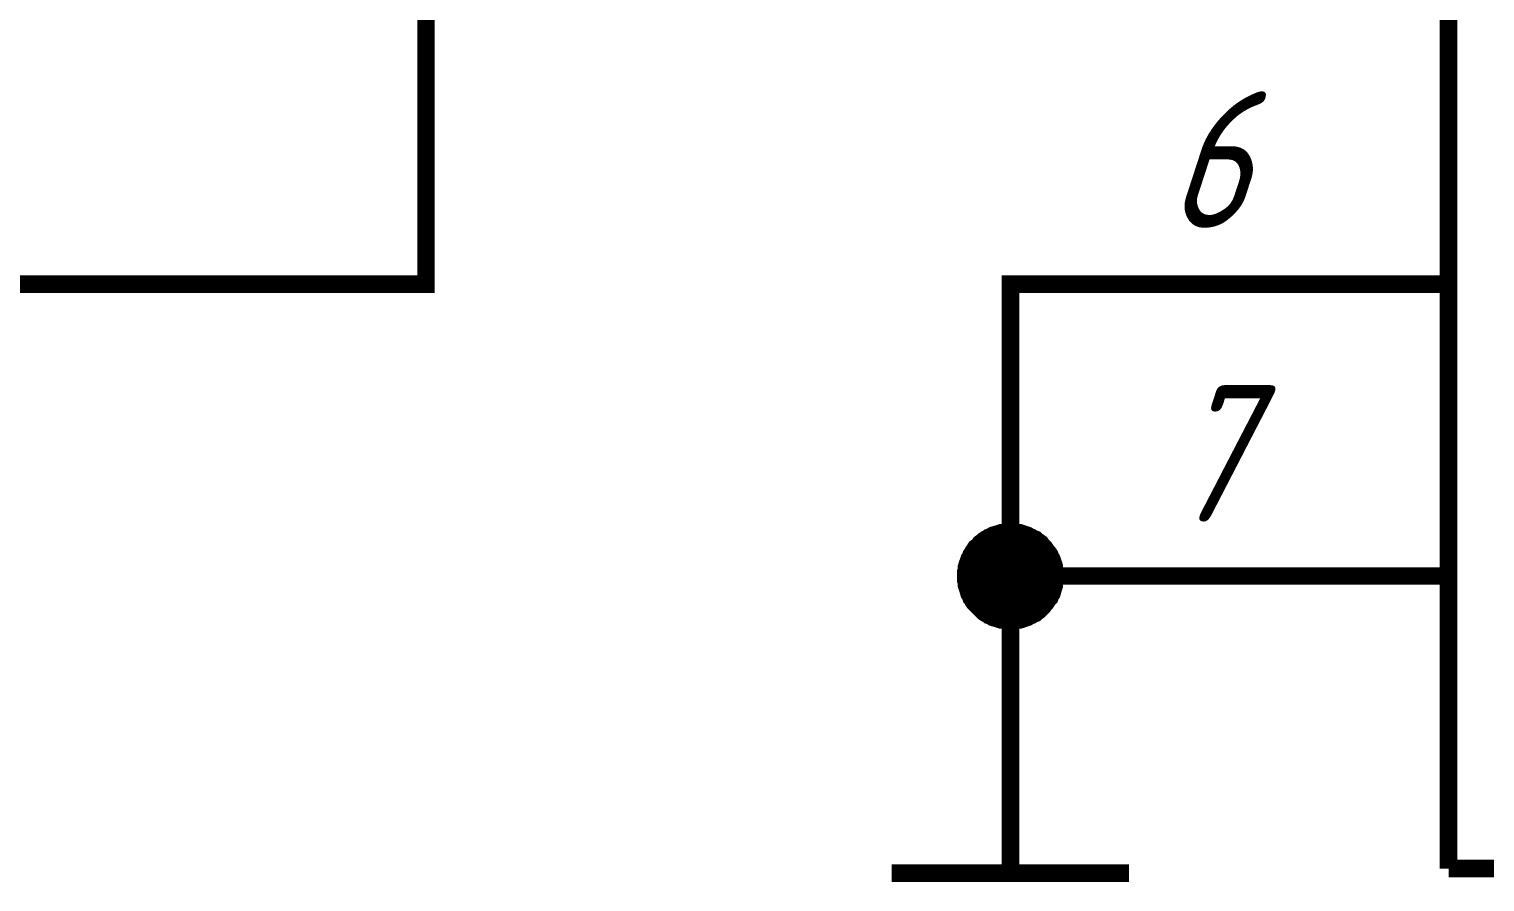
# Paper-space layout 'Layout1' of a CAD drawing. Header units: millimetres. Extents: x 0 to 420, y 0 to 297.
# Drawn here: x 218.31 to 243.23, y 174.91 to 189.51 of the extents above; entities that cross this region are included whole.
import ezdxf

# ---------------------------------------------------------------- set-up
doc = ezdxf.new("R2010")
doc.units = ezdxf.units.MM
doc.layers.add('Sheet', color=255, linetype='Continuous')
doc.styles.add('GOST', font='', dxfattribs={"oblique": 18})
doc.styles.get('GOST').set_extended_font_data('GOST type A')

psp = doc.layouts.get("Layout1")

# ---------------------------------------------------------------- linework, layer by layer
at = {"layer": 'Sheet'}
for points, const_width in [([(215.112, 185.147), (225.104, 185.147), (225.104, 195.141), (225.104, 200.15), (225.104, 257.645), (225.104, 262.642), (237.601, 262.642)], 0.3), ([(242.608, 175.141), (242.608, 220.149)], 0.3), ([(237.601, 180.15), (235.108, 180.15), (235.108, 185.147), (237.601, 185.147)], 0.3), ([(242.608, 185.147), (237.601, 185.147)], 0.3), ([(234.345, 180.15), (234.345, 180.183), (234.345, 180.228), (234.356, 180.262), (234.356, 180.307), (234.367, 180.341), (234.378, 180.374), (234.39, 180.408), (234.401, 180.442), (234.423, 180.475), (234.434, 180.509), (234.457, 180.543), (234.468, 180.565), (234.491, 180.599), (234.513, 180.633), (234.547, 180.655), (234.569, 180.677), (234.592, 180.711), (234.625, 180.734), (234.648, 180.756), (234.681, 180.779), (234.715, 180.79), (234.738, 180.812), (234.771, 180.823), (234.805, 180.846), (234.839, 180.857), (234.884, 180.868), (234.917, 180.88), (234.951, 180.891), (234.996, 180.891), (235.03, 180.902), (235.063, 180.902), (235.108, 180.902)], 0.3), ([(234.345, 180.15), (234.345, 180.183), (234.345, 180.228), (234.356, 180.262), (234.356, 180.307), (234.367, 180.341), (234.378, 180.374), (234.39, 180.408), (234.401, 180.442), (234.423, 180.475), (234.434, 180.509), (234.457, 180.543), (234.468, 180.565), (234.491, 180.599), (234.513, 180.633), (234.547, 180.655), (234.569, 180.677), (234.592, 180.711), (234.625, 180.734), (234.648, 180.756), (234.681, 180.779), (234.715, 180.79), (234.738, 180.812), (234.771, 180.823), (234.805, 180.846), (234.839, 180.857), (234.884, 180.868), (234.917, 180.88), (234.951, 180.891), (234.996, 180.891), (235.03, 180.902), (235.063, 180.902), (235.108, 180.902)], 0.3), ([(234.345, 180.15), (234.345, 180.183), (234.345, 180.228), (234.356, 180.262), (234.356, 180.307), (234.367, 180.341), (234.378, 180.374), (234.39, 180.408), (234.401, 180.442), (234.423, 180.475), (234.434, 180.509), (234.457, 180.543), (234.468, 180.565), (234.491, 180.599), (234.513, 180.633), (234.547, 180.655), (234.569, 180.677), (234.592, 180.711), (234.625, 180.734), (234.648, 180.756), (234.681, 180.779), (234.715, 180.79), (234.738, 180.812), (234.771, 180.823), (234.805, 180.846), (234.839, 180.857), (234.884, 180.868), (234.917, 180.88), (234.951, 180.891), (234.996, 180.891), (235.03, 180.902), (235.063, 180.902), (235.108, 180.902)], 0.3), ([(234.345, 180.15), (234.345, 180.183), (234.345, 180.228), (234.356, 180.262), (234.356, 180.307), (234.367, 180.341), (234.378, 180.374), (234.39, 180.408), (234.401, 180.442), (234.423, 180.475), (234.434, 180.509), (234.457, 180.543), (234.468, 180.565), (234.491, 180.599), (234.513, 180.633), (234.547, 180.655), (234.569, 180.677), (234.592, 180.711), (234.625, 180.734), (234.648, 180.756), (234.681, 180.779), (234.715, 180.79), (234.738, 180.812), (234.771, 180.823), (234.805, 180.846), (234.839, 180.857), (234.884, 180.868), (234.917, 180.88), (234.951, 180.891), (234.996, 180.891), (235.03, 180.902), (235.063, 180.902), (235.108, 180.902)], 0.3), ([(234.345, 180.15), (234.345, 180.183), (234.345, 180.228), (234.356, 180.262), (234.356, 180.307), (234.367, 180.341), (234.378, 180.374), (234.39, 180.408), (234.401, 180.442), (234.423, 180.475), (234.434, 180.509), (234.457, 180.543), (234.468, 180.565), (234.491, 180.599), (234.513, 180.633), (234.547, 180.655), (234.569, 180.677), (234.592, 180.711), (234.625, 180.734), (234.648, 180.756), (234.681, 180.779), (234.715, 180.79), (234.738, 180.812), (234.771, 180.823), (234.805, 180.846), (234.839, 180.857), (234.884, 180.868), (234.917, 180.88), (234.951, 180.891), (234.996, 180.891), (235.03, 180.902), (235.063, 180.902), (235.108, 180.902)], 0.0991), ([(234.345, 180.15), (234.345, 180.183), (234.345, 180.228), (234.356, 180.262), (234.356, 180.307), (234.367, 180.341), (234.378, 180.374), (234.39, 180.408), (234.401, 180.442), (234.423, 180.475), (234.434, 180.509), (234.457, 180.543), (234.468, 180.565), (234.491, 180.599), (234.513, 180.633), (234.547, 180.655), (234.569, 180.677), (234.592, 180.711), (234.625, 180.734), (234.648, 180.756), (234.681, 180.779), (234.715, 180.79), (234.738, 180.812), (234.771, 180.823), (234.805, 180.846), (234.839, 180.857), (234.884, 180.868), (234.917, 180.88), (234.951, 180.891), (234.996, 180.891), (235.03, 180.902), (235.063, 180.902), (235.108, 180.902)], 0.0991), ([(234.345, 180.15), (234.345, 180.183), (234.345, 180.228), (234.356, 180.262), (234.356, 180.307), (234.367, 180.341), (234.378, 180.374), (234.39, 180.408), (234.401, 180.442), (234.423, 180.475), (234.434, 180.509), (234.457, 180.543), (234.468, 180.565), (234.491, 180.599), (234.513, 180.633), (234.547, 180.655), (234.569, 180.677), (234.592, 180.711), (234.625, 180.734), (234.648, 180.756), (234.681, 180.779), (234.715, 180.79), (234.738, 180.812), (234.771, 180.823), (234.805, 180.846), (234.839, 180.857), (234.884, 180.868), (234.917, 180.88), (234.951, 180.891), (234.996, 180.891), (235.03, 180.902), (235.063, 180.902), (235.108, 180.902)], 0.0991), ([(234.345, 180.15), (234.345, 180.183), (234.345, 180.228), (234.356, 180.262), (234.356, 180.307), (234.367, 180.341), (234.378, 180.374), (234.39, 180.408), (234.401, 180.442), (234.423, 180.475), (234.434, 180.509), (234.457, 180.543), (234.468, 180.565), (234.491, 180.599), (234.513, 180.633), (234.547, 180.655), (234.569, 180.677), (234.592, 180.711), (234.625, 180.734), (234.648, 180.756), (234.681, 180.779), (234.715, 180.79), (234.738, 180.812), (234.771, 180.823), (234.805, 180.846), (234.839, 180.857), (234.884, 180.868), (234.917, 180.88), (234.951, 180.891), (234.996, 180.891), (235.03, 180.902), (235.063, 180.902), (235.108, 180.902)], 0.0991), ([(235.108, 180.902), (235.108, 180.902)], 0.3), ([(235.108, 180.902), (235.142, 180.902), (235.187, 180.902), (235.22, 180.891), (235.265, 180.891), (235.299, 180.88), (235.333, 180.868), (235.366, 180.857), (235.4, 180.846), (235.434, 180.823), (235.467, 180.812), (235.501, 180.79), (235.535, 180.779), (235.557, 180.756), (235.591, 180.734), (235.625, 180.711), (235.647, 180.677), (235.669, 180.655), (235.692, 180.633), (235.714, 180.599), (235.737, 180.565), (235.759, 180.543), (235.782, 180.509), (235.793, 180.475), (235.815, 180.442), (235.827, 180.408), (235.838, 180.374), (235.849, 180.341), (235.86, 180.307), (235.86, 180.262), (235.872, 180.228), (235.872, 180.183), (235.872, 180.15)], 0.3), ([(235.108, 180.902), (235.108, 180.902)], 0.3), ([(235.108, 180.902), (235.142, 180.902), (235.187, 180.902), (235.22, 180.891), (235.265, 180.891), (235.299, 180.88), (235.333, 180.868), (235.366, 180.857), (235.4, 180.846), (235.434, 180.823), (235.467, 180.812), (235.501, 180.79), (235.535, 180.779), (235.557, 180.756), (235.591, 180.734), (235.625, 180.711), (235.647, 180.677), (235.669, 180.655), (235.692, 180.633), (235.714, 180.599), (235.737, 180.565), (235.759, 180.543), (235.782, 180.509), (235.793, 180.475), (235.815, 180.442), (235.827, 180.408), (235.838, 180.374), (235.849, 180.341), (235.86, 180.307), (235.86, 180.262), (235.872, 180.228), (235.872, 180.183), (235.872, 180.15)], 0.3), ([(235.108, 180.902), (235.108, 180.902)], 0.3), ([(235.108, 180.902), (235.142, 180.902), (235.187, 180.902), (235.22, 180.891), (235.265, 180.891), (235.299, 180.88), (235.333, 180.868), (235.366, 180.857), (235.4, 180.846), (235.434, 180.823), (235.467, 180.812), (235.501, 180.79), (235.535, 180.779), (235.557, 180.756), (235.591, 180.734), (235.625, 180.711), (235.647, 180.677), (235.669, 180.655), (235.692, 180.633), (235.714, 180.599), (235.737, 180.565), (235.759, 180.543), (235.782, 180.509), (235.793, 180.475), (235.815, 180.442), (235.827, 180.408), (235.838, 180.374), (235.849, 180.341), (235.86, 180.307), (235.86, 180.262), (235.872, 180.228), (235.872, 180.183), (235.872, 180.15)], 0.3), ([(235.108, 180.902), (235.108, 180.902)], 0.3), ([(235.108, 180.902), (235.142, 180.902), (235.187, 180.902), (235.22, 180.891), (235.265, 180.891), (235.299, 180.88), (235.333, 180.868), (235.366, 180.857), (235.4, 180.846), (235.434, 180.823), (235.467, 180.812), (235.501, 180.79), (235.535, 180.779), (235.557, 180.756), (235.591, 180.734), (235.625, 180.711), (235.647, 180.677), (235.669, 180.655), (235.692, 180.633), (235.714, 180.599), (235.737, 180.565), (235.759, 180.543), (235.782, 180.509), (235.793, 180.475), (235.815, 180.442), (235.827, 180.408), (235.838, 180.374), (235.849, 180.341), (235.86, 180.307), (235.86, 180.262), (235.872, 180.228), (235.872, 180.183), (235.872, 180.15)], 0.3), ([(235.108, 180.902), (235.108, 180.902)], 0.0991), ([(235.108, 180.902), (235.142, 180.902), (235.187, 180.902), (235.22, 180.891), (235.265, 180.891), (235.299, 180.88), (235.333, 180.868), (235.366, 180.857), (235.4, 180.846), (235.434, 180.823), (235.467, 180.812), (235.501, 180.79), (235.535, 180.779), (235.557, 180.756), (235.591, 180.734), (235.625, 180.711), (235.647, 180.677), (235.669, 180.655), (235.692, 180.633), (235.714, 180.599), (235.737, 180.565), (235.759, 180.543), (235.782, 180.509), (235.793, 180.475), (235.815, 180.442), (235.827, 180.408), (235.838, 180.374), (235.849, 180.341), (235.86, 180.307), (235.86, 180.262), (235.872, 180.228), (235.872, 180.183), (235.872, 180.15)], 0.0991), ([(235.108, 180.902), (235.108, 180.902)], 0.0991), ([(235.108, 180.902), (235.142, 180.902), (235.187, 180.902), (235.22, 180.891), (235.265, 180.891), (235.299, 180.88), (235.333, 180.868), (235.366, 180.857), (235.4, 180.846), (235.434, 180.823), (235.467, 180.812), (235.501, 180.79), (235.535, 180.779), (235.557, 180.756), (235.591, 180.734), (235.625, 180.711), (235.647, 180.677), (235.669, 180.655), (235.692, 180.633), (235.714, 180.599), (235.737, 180.565), (235.759, 180.543), (235.782, 180.509), (235.793, 180.475), (235.815, 180.442), (235.827, 180.408), (235.838, 180.374), (235.849, 180.341), (235.86, 180.307), (235.86, 180.262), (235.872, 180.228), (235.872, 180.183), (235.872, 180.15)], 0.0991), ([(235.108, 180.902), (235.108, 180.902)], 0.0991), ([(235.108, 180.902), (235.142, 180.902), (235.187, 180.902), (235.22, 180.891), (235.265, 180.891), (235.299, 180.88), (235.333, 180.868), (235.366, 180.857), (235.4, 180.846), (235.434, 180.823), (235.467, 180.812), (235.501, 180.79), (235.535, 180.779), (235.557, 180.756), (235.591, 180.734), (235.625, 180.711), (235.647, 180.677), (235.669, 180.655), (235.692, 180.633), (235.714, 180.599), (235.737, 180.565), (235.759, 180.543), (235.782, 180.509), (235.793, 180.475), (235.815, 180.442), (235.827, 180.408), (235.838, 180.374), (235.849, 180.341), (235.86, 180.307), (235.86, 180.262), (235.872, 180.228), (235.872, 180.183), (235.872, 180.15)], 0.0991), ([(235.108, 180.902), (235.108, 180.902)], 0.0991), ([(235.108, 180.902), (235.142, 180.902), (235.187, 180.902), (235.22, 180.891), (235.265, 180.891), (235.299, 180.88), (235.333, 180.868), (235.366, 180.857), (235.4, 180.846), (235.434, 180.823), (235.467, 180.812), (235.501, 180.79), (235.535, 180.779), (235.557, 180.756), (235.591, 180.734), (235.625, 180.711), (235.647, 180.677), (235.669, 180.655), (235.692, 180.633), (235.714, 180.599), (235.737, 180.565), (235.759, 180.543), (235.782, 180.509), (235.793, 180.475), (235.815, 180.442), (235.827, 180.408), (235.838, 180.374), (235.849, 180.341), (235.86, 180.307), (235.86, 180.262), (235.872, 180.228), (235.872, 180.183), (235.872, 180.15)], 0.0991), ([(235.108, 179.386), (235.063, 179.386), (235.03, 179.386), (234.996, 179.397), (234.951, 179.397), (234.917, 179.408), (234.884, 179.42), (234.839, 179.431), (234.805, 179.442), (234.771, 179.465), (234.738, 179.476), (234.715, 179.498), (234.681, 179.51), (234.648, 179.532), (234.625, 179.554), (234.592, 179.588), (234.569, 179.611), (234.547, 179.633), (234.513, 179.667), (234.491, 179.689), (234.468, 179.723), (234.457, 179.757), (234.434, 179.779), (234.423, 179.813), (234.401, 179.846), (234.39, 179.88), (234.378, 179.925), (234.367, 179.959), (234.356, 179.992), (234.356, 180.037), (234.345, 180.071), (234.345, 180.105), (234.345, 180.15)], 0.3), ([(234.345, 180.15), (234.345, 180.15)], 0.3), ([(235.108, 179.386), (235.063, 179.386), (235.03, 179.386), (234.996, 179.397), (234.951, 179.397), (234.917, 179.408), (234.884, 179.42), (234.839, 179.431), (234.805, 179.442), (234.771, 179.465), (234.738, 179.476), (234.715, 179.498), (234.681, 179.51), (234.648, 179.532), (234.625, 179.554), (234.592, 179.588), (234.569, 179.611), (234.547, 179.633), (234.513, 179.667), (234.491, 179.689), (234.468, 179.723), (234.457, 179.757), (234.434, 179.779), (234.423, 179.813), (234.401, 179.846), (234.39, 179.88), (234.378, 179.925), (234.367, 179.959), (234.356, 179.992), (234.356, 180.037), (234.345, 180.071), (234.345, 180.105), (234.345, 180.15)], 0.3), ([(234.345, 180.15), (234.345, 180.15)], 0.3), ([(235.108, 179.386), (235.063, 179.386), (235.03, 179.386), (234.996, 179.397), (234.951, 179.397), (234.917, 179.408), (234.884, 179.42), (234.839, 179.431), (234.805, 179.442), (234.771, 179.465), (234.738, 179.476), (234.715, 179.498), (234.681, 179.51), (234.648, 179.532), (234.625, 179.554), (234.592, 179.588), (234.569, 179.611), (234.547, 179.633), (234.513, 179.667), (234.491, 179.689), (234.468, 179.723), (234.457, 179.757), (234.434, 179.779), (234.423, 179.813), (234.401, 179.846), (234.39, 179.88), (234.378, 179.925), (234.367, 179.959), (234.356, 179.992), (234.356, 180.037), (234.345, 180.071), (234.345, 180.105), (234.345, 180.15)], 0.3), ([(234.345, 180.15), (234.345, 180.15)], 0.3), ([(235.108, 179.386), (235.063, 179.386), (235.03, 179.386), (234.996, 179.397), (234.951, 179.397), (234.917, 179.408), (234.884, 179.42), (234.839, 179.431), (234.805, 179.442), (234.771, 179.465), (234.738, 179.476), (234.715, 179.498), (234.681, 179.51), (234.648, 179.532), (234.625, 179.554), (234.592, 179.588), (234.569, 179.611), (234.547, 179.633), (234.513, 179.667), (234.491, 179.689), (234.468, 179.723), (234.457, 179.757), (234.434, 179.779), (234.423, 179.813), (234.401, 179.846), (234.39, 179.88), (234.378, 179.925), (234.367, 179.959), (234.356, 179.992), (234.356, 180.037), (234.345, 180.071), (234.345, 180.105), (234.345, 180.15)], 0.3), ([(234.345, 180.15), (234.345, 180.15)], 0.3), ([(235.108, 179.386), (235.063, 179.386), (235.03, 179.386), (234.996, 179.397), (234.951, 179.397), (234.917, 179.408), (234.884, 179.42), (234.839, 179.431), (234.805, 179.442), (234.771, 179.465), (234.738, 179.476), (234.715, 179.498), (234.681, 179.51), (234.648, 179.532), (234.625, 179.554), (234.592, 179.588), (234.569, 179.611), (234.547, 179.633), (234.513, 179.667), (234.491, 179.689), (234.468, 179.723), (234.457, 179.757), (234.434, 179.779), (234.423, 179.813), (234.401, 179.846), (234.39, 179.88), (234.378, 179.925), (234.367, 179.959), (234.356, 179.992), (234.356, 180.037), (234.345, 180.071), (234.345, 180.105), (234.345, 180.15)], 0.0991), ([(234.345, 180.15), (234.345, 180.15)], 0.0991), ([(235.108, 179.386), (235.063, 179.386), (235.03, 179.386), (234.996, 179.397), (234.951, 179.397), (234.917, 179.408), (234.884, 179.42), (234.839, 179.431), (234.805, 179.442), (234.771, 179.465), (234.738, 179.476), (234.715, 179.498), (234.681, 179.51), (234.648, 179.532), (234.625, 179.554), (234.592, 179.588), (234.569, 179.611), (234.547, 179.633), (234.513, 179.667), (234.491, 179.689), (234.468, 179.723), (234.457, 179.757), (234.434, 179.779), (234.423, 179.813), (234.401, 179.846), (234.39, 179.88), (234.378, 179.925), (234.367, 179.959), (234.356, 179.992), (234.356, 180.037), (234.345, 180.071), (234.345, 180.105), (234.345, 180.15)], 0.0991), ([(234.345, 180.15), (234.345, 180.15)], 0.0991), ([(235.108, 179.386), (235.063, 179.386), (235.03, 179.386), (234.996, 179.397), (234.951, 179.397), (234.917, 179.408), (234.884, 179.42), (234.839, 179.431), (234.805, 179.442), (234.771, 179.465), (234.738, 179.476), (234.715, 179.498), (234.681, 179.51), (234.648, 179.532), (234.625, 179.554), (234.592, 179.588), (234.569, 179.611), (234.547, 179.633), (234.513, 179.667), (234.491, 179.689), (234.468, 179.723), (234.457, 179.757), (234.434, 179.779), (234.423, 179.813), (234.401, 179.846), (234.39, 179.88), (234.378, 179.925), (234.367, 179.959), (234.356, 179.992), (234.356, 180.037), (234.345, 180.071), (234.345, 180.105), (234.345, 180.15)], 0.0991), ([(234.345, 180.15), (234.345, 180.15)], 0.0991), ([(235.108, 179.386), (235.063, 179.386), (235.03, 179.386), (234.996, 179.397), (234.951, 179.397), (234.917, 179.408), (234.884, 179.42), (234.839, 179.431), (234.805, 179.442), (234.771, 179.465), (234.738, 179.476), (234.715, 179.498), (234.681, 179.51), (234.648, 179.532), (234.625, 179.554), (234.592, 179.588), (234.569, 179.611), (234.547, 179.633), (234.513, 179.667), (234.491, 179.689), (234.468, 179.723), (234.457, 179.757), (234.434, 179.779), (234.423, 179.813), (234.401, 179.846), (234.39, 179.88), (234.378, 179.925), (234.367, 179.959), (234.356, 179.992), (234.356, 180.037), (234.345, 180.071), (234.345, 180.105), (234.345, 180.15)], 0.0991), ([(234.345, 180.15), (234.345, 180.15)], 0.0991), ([(235.108, 180.15), (235.108, 175.063)], 0.3), ([(235.872, 180.15), (235.872, 180.105), (235.872, 180.071), (235.86, 180.037), (235.86, 179.992), (235.849, 179.959), (235.838, 179.925), (235.827, 179.88), (235.815, 179.846), (235.793, 179.813), (235.782, 179.779), (235.759, 179.757), (235.737, 179.723), (235.714, 179.689), (235.692, 179.667), (235.669, 179.633), (235.647, 179.611), (235.625, 179.588), (235.591, 179.554), (235.557, 179.532), (235.535, 179.51), (235.501, 179.498), (235.467, 179.476), (235.434, 179.465), (235.4, 179.442), (235.366, 179.431), (235.333, 179.42), (235.299, 179.408), (235.265, 179.397), (235.22, 179.397), (235.187, 179.386), (235.142, 179.386), (235.108, 179.386)], 0.3), ([(235.872, 180.15), (235.872, 180.105), (235.872, 180.071), (235.86, 180.037), (235.86, 179.992), (235.849, 179.959), (235.838, 179.925), (235.827, 179.88), (235.815, 179.846), (235.793, 179.813), (235.782, 179.779), (235.759, 179.757), (235.737, 179.723), (235.714, 179.689), (235.692, 179.667), (235.669, 179.633), (235.647, 179.611), (235.625, 179.588), (235.591, 179.554), (235.557, 179.532), (235.535, 179.51), (235.501, 179.498), (235.467, 179.476), (235.434, 179.465), (235.4, 179.442), (235.366, 179.431), (235.333, 179.42), (235.299, 179.408), (235.265, 179.397), (235.22, 179.397), (235.187, 179.386), (235.142, 179.386), (235.108, 179.386)], 0.3), ([(235.872, 180.15), (235.872, 180.105), (235.872, 180.071), (235.86, 180.037), (235.86, 179.992), (235.849, 179.959), (235.838, 179.925), (235.827, 179.88), (235.815, 179.846), (235.793, 179.813), (235.782, 179.779), (235.759, 179.757), (235.737, 179.723), (235.714, 179.689), (235.692, 179.667), (235.669, 179.633), (235.647, 179.611), (235.625, 179.588), (235.591, 179.554), (235.557, 179.532), (235.535, 179.51), (235.501, 179.498), (235.467, 179.476), (235.434, 179.465), (235.4, 179.442), (235.366, 179.431), (235.333, 179.42), (235.299, 179.408), (235.265, 179.397), (235.22, 179.397), (235.187, 179.386), (235.142, 179.386), (235.108, 179.386)], 0.3), ([(235.872, 180.15), (235.872, 180.105), (235.872, 180.071), (235.86, 180.037), (235.86, 179.992), (235.849, 179.959), (235.838, 179.925), (235.827, 179.88), (235.815, 179.846), (235.793, 179.813), (235.782, 179.779), (235.759, 179.757), (235.737, 179.723), (235.714, 179.689), (235.692, 179.667), (235.669, 179.633), (235.647, 179.611), (235.625, 179.588), (235.591, 179.554), (235.557, 179.532), (235.535, 179.51), (235.501, 179.498), (235.467, 179.476), (235.434, 179.465), (235.4, 179.442), (235.366, 179.431), (235.333, 179.42), (235.299, 179.408), (235.265, 179.397), (235.22, 179.397), (235.187, 179.386), (235.142, 179.386), (235.108, 179.386)], 0.3), ([(235.872, 180.15), (235.872, 180.105), (235.872, 180.071), (235.86, 180.037), (235.86, 179.992), (235.849, 179.959), (235.838, 179.925), (235.827, 179.88), (235.815, 179.846), (235.793, 179.813), (235.782, 179.779), (235.759, 179.757), (235.737, 179.723), (235.714, 179.689), (235.692, 179.667), (235.669, 179.633), (235.647, 179.611), (235.625, 179.588), (235.591, 179.554), (235.557, 179.532), (235.535, 179.51), (235.501, 179.498), (235.467, 179.476), (235.434, 179.465), (235.4, 179.442), (235.366, 179.431), (235.333, 179.42), (235.299, 179.408), (235.265, 179.397), (235.22, 179.397), (235.187, 179.386), (235.142, 179.386), (235.108, 179.386)], 0.0991), ([(235.872, 180.15), (235.872, 180.105), (235.872, 180.071), (235.86, 180.037), (235.86, 179.992), (235.849, 179.959), (235.838, 179.925), (235.827, 179.88), (235.815, 179.846), (235.793, 179.813), (235.782, 179.779), (235.759, 179.757), (235.737, 179.723), (235.714, 179.689), (235.692, 179.667), (235.669, 179.633), (235.647, 179.611), (235.625, 179.588), (235.591, 179.554), (235.557, 179.532), (235.535, 179.51), (235.501, 179.498), (235.467, 179.476), (235.434, 179.465), (235.4, 179.442), (235.366, 179.431), (235.333, 179.42), (235.299, 179.408), (235.265, 179.397), (235.22, 179.397), (235.187, 179.386), (235.142, 179.386), (235.108, 179.386)], 0.0991), ([(235.872, 180.15), (235.872, 180.105), (235.872, 180.071), (235.86, 180.037), (235.86, 179.992), (235.849, 179.959), (235.838, 179.925), (235.827, 179.88), (235.815, 179.846), (235.793, 179.813), (235.782, 179.779), (235.759, 179.757), (235.737, 179.723), (235.714, 179.689), (235.692, 179.667), (235.669, 179.633), (235.647, 179.611), (235.625, 179.588), (235.591, 179.554), (235.557, 179.532), (235.535, 179.51), (235.501, 179.498), (235.467, 179.476), (235.434, 179.465), (235.4, 179.442), (235.366, 179.431), (235.333, 179.42), (235.299, 179.408), (235.265, 179.397), (235.22, 179.397), (235.187, 179.386), (235.142, 179.386), (235.108, 179.386)], 0.0991), ([(235.872, 180.15), (235.872, 180.105), (235.872, 180.071), (235.86, 180.037), (235.86, 179.992), (235.849, 179.959), (235.838, 179.925), (235.827, 179.88), (235.815, 179.846), (235.793, 179.813), (235.782, 179.779), (235.759, 179.757), (235.737, 179.723), (235.714, 179.689), (235.692, 179.667), (235.669, 179.633), (235.647, 179.611), (235.625, 179.588), (235.591, 179.554), (235.557, 179.532), (235.535, 179.51), (235.501, 179.498), (235.467, 179.476), (235.434, 179.465), (235.4, 179.442), (235.366, 179.431), (235.333, 179.42), (235.299, 179.408), (235.265, 179.397), (235.22, 179.397), (235.187, 179.386), (235.142, 179.386), (235.108, 179.386)], 0.0991), ([(235.872, 180.15), (235.872, 180.15), (235.872, 180.15), (235.872, 180.15), (235.872, 180.15), (235.872, 180.15), (235.872, 180.15), (235.872, 180.15), (235.872, 180.15), (235.872, 180.15), (235.872, 180.15), (235.872, 180.15), (235.872, 180.15), (235.872, 180.15), (235.872, 180.15), (235.872, 180.15), (235.872, 180.15), (235.872, 180.15), (235.872, 180.15), (235.872, 180.15), (235.872, 180.15), (235.872, 180.15), (235.872, 180.15), (235.872, 180.15), (235.872, 180.15), (235.872, 180.15), (235.872, 180.15), (235.872, 180.15), (235.872, 180.15), (235.872, 180.15), (235.872, 180.15), (235.872, 180.15), (235.872, 180.15)], 0.3), ([(235.872, 180.15), (235.872, 180.15)], 0.3), ([(235.872, 180.15), (235.872, 180.15), (235.872, 180.15), (235.872, 180.15), (235.872, 180.15), (235.872, 180.15), (235.872, 180.15), (235.872, 180.15), (235.872, 180.15), (235.872, 180.15), (235.872, 180.15), (235.872, 180.15), (235.872, 180.15), (235.872, 180.15), (235.872, 180.15), (235.872, 180.15), (235.872, 180.15), (235.872, 180.15), (235.872, 180.15), (235.872, 180.15), (235.872, 180.15), (235.872, 180.15), (235.872, 180.15), (235.872, 180.15), (235.872, 180.15), (235.872, 180.15), (235.872, 180.15), (235.872, 180.15), (235.872, 180.15), (235.872, 180.15), (235.872, 180.15), (235.872, 180.15), (235.872, 180.15)], 0.3), ([(235.872, 180.15), (235.872, 180.15)], 0.3), ([(235.872, 180.15), (235.872, 180.15), (235.872, 180.15), (235.872, 180.15), (235.872, 180.15), (235.872, 180.15), (235.872, 180.15), (235.872, 180.15), (235.872, 180.15), (235.872, 180.15), (235.872, 180.15), (235.872, 180.15), (235.872, 180.15), (235.872, 180.15), (235.872, 180.15), (235.872, 180.15), (235.872, 180.15), (235.872, 180.15), (235.872, 180.15), (235.872, 180.15), (235.872, 180.15), (235.872, 180.15), (235.872, 180.15), (235.872, 180.15), (235.872, 180.15), (235.872, 180.15), (235.872, 180.15), (235.872, 180.15), (235.872, 180.15), (235.872, 180.15), (235.872, 180.15), (235.872, 180.15), (235.872, 180.15)], 0.3), ([(235.872, 180.15), (235.872, 180.15)], 0.3), ([(235.872, 180.15), (235.872, 180.15), (235.872, 180.15), (235.872, 180.15), (235.872, 180.15), (235.872, 180.15), (235.872, 180.15), (235.872, 180.15), (235.872, 180.15), (235.872, 180.15), (235.872, 180.15), (235.872, 180.15), (235.872, 180.15), (235.872, 180.15), (235.872, 180.15), (235.872, 180.15), (235.872, 180.15), (235.872, 180.15), (235.872, 180.15), (235.872, 180.15), (235.872, 180.15), (235.872, 180.15), (235.872, 180.15), (235.872, 180.15), (235.872, 180.15), (235.872, 180.15), (235.872, 180.15), (235.872, 180.15), (235.872, 180.15), (235.872, 180.15), (235.872, 180.15), (235.872, 180.15), (235.872, 180.15)], 0.3), ([(235.872, 180.15), (235.872, 180.15)], 0.3), ([(235.872, 180.15), (235.872, 180.15), (235.872, 180.15), (235.872, 180.15), (235.872, 180.15), (235.872, 180.15), (235.872, 180.15), (235.872, 180.15), (235.872, 180.15), (235.872, 180.15), (235.872, 180.15), (235.872, 180.15), (235.872, 180.15), (235.872, 180.15), (235.872, 180.15), (235.872, 180.15), (235.872, 180.15), (235.872, 180.15), (235.872, 180.15), (235.872, 180.15), (235.872, 180.15), (235.872, 180.15), (235.872, 180.15), (235.872, 180.15), (235.872, 180.15), (235.872, 180.15), (235.872, 180.15), (235.872, 180.15), (235.872, 180.15), (235.872, 180.15), (235.872, 180.15), (235.872, 180.15), (235.872, 180.15)], 0.0991), ([(235.872, 180.15), (235.872, 180.15)], 0.0991), ([(235.872, 180.15), (235.872, 180.15), (235.872, 180.15), (235.872, 180.15), (235.872, 180.15), (235.872, 180.15), (235.872, 180.15), (235.872, 180.15), (235.872, 180.15), (235.872, 180.15), (235.872, 180.15), (235.872, 180.15), (235.872, 180.15), (235.872, 180.15), (235.872, 180.15), (235.872, 180.15), (235.872, 180.15), (235.872, 180.15), (235.872, 180.15), (235.872, 180.15), (235.872, 180.15), (235.872, 180.15), (235.872, 180.15), (235.872, 180.15), (235.872, 180.15), (235.872, 180.15), (235.872, 180.15), (235.872, 180.15), (235.872, 180.15), (235.872, 180.15), (235.872, 180.15), (235.872, 180.15), (235.872, 180.15)], 0.0991), ([(235.872, 180.15), (235.872, 180.15)], 0.0991), ([(235.872, 180.15), (235.872, 180.15), (235.872, 180.15), (235.872, 180.15), (235.872, 180.15), (235.872, 180.15), (235.872, 180.15), (235.872, 180.15), (235.872, 180.15), (235.872, 180.15), (235.872, 180.15), (235.872, 180.15), (235.872, 180.15), (235.872, 180.15), (235.872, 180.15), (235.872, 180.15), (235.872, 180.15), (235.872, 180.15), (235.872, 180.15), (235.872, 180.15), (235.872, 180.15), (235.872, 180.15), (235.872, 180.15), (235.872, 180.15), (235.872, 180.15), (235.872, 180.15), (235.872, 180.15), (235.872, 180.15), (235.872, 180.15), (235.872, 180.15), (235.872, 180.15), (235.872, 180.15), (235.872, 180.15)], 0.0991), ([(235.872, 180.15), (235.872, 180.15)], 0.0991), ([(235.872, 180.15), (235.872, 180.15), (235.872, 180.15), (235.872, 180.15), (235.872, 180.15), (235.872, 180.15), (235.872, 180.15), (235.872, 180.15), (235.872, 180.15), (235.872, 180.15), (235.872, 180.15), (235.872, 180.15), (235.872, 180.15), (235.872, 180.15), (235.872, 180.15), (235.872, 180.15), (235.872, 180.15), (235.872, 180.15), (235.872, 180.15), (235.872, 180.15), (235.872, 180.15), (235.872, 180.15), (235.872, 180.15), (235.872, 180.15), (235.872, 180.15), (235.872, 180.15), (235.872, 180.15), (235.872, 180.15), (235.872, 180.15), (235.872, 180.15), (235.872, 180.15), (235.872, 180.15), (235.872, 180.15)], 0.0991), ([(235.872, 180.15), (235.872, 180.15)], 0.0991), ([(242.608, 180.15), (237.601, 180.15)], 0.3), ([(233.076, 175.063), (237.14, 175.063)], 0.3), ([(282.601, 175.141), (242.608, 175.141)], 0.3)]:
    psp.add_lwpolyline(points, dxfattribs=dict(at, const_width=const_width))
at = {"layer": 'Sheet', "const_width": 0.762}
psp.add_lwpolyline([(234.723, 180.151, 1), (235.485, 180.151, 1)], format="xyb", close=True, dxfattribs=at)

# ---------------------------------------------------------------- texts
at = {"layer": 'Sheet', "style": 'GOST', "oblique": 18}
for s, p in [('6', (237.769, 186.113)), ('7', (237.769, 181.082))]:
    psp.add_text(s, height=2.336, dxfattribs=at).set_placement(p)

doc.saveas('drawing.dxf')
